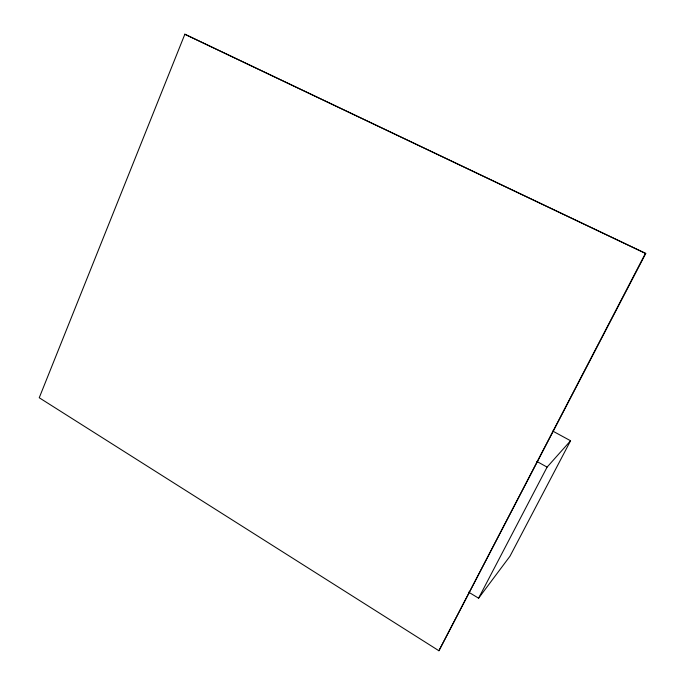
<?xml version="1.0" encoding="UTF-8"?>
<svg xmlns="http://www.w3.org/2000/svg" width="685" height="685" viewBox="0 0 685 685"><rect width="100%" height="100%" fill="white"/><g stroke="black" fill="none" stroke-linecap="round" stroke-linejoin="round"><path stroke-width="1.03" d="M184.856 34.25L39.242 397.754L438.914 650.75L645.758 253.493L184.856 34.25L645.758 253.493M438.914 650.75L645.373 253.467M468.608 592.114L478.592 598.193L547.092 467.119L570.571 440.763L552.726 431.062M570.571 440.763L509.974 556.229L478.592 598.193M536.877 461.442L547.092 467.119"/></g></svg>
